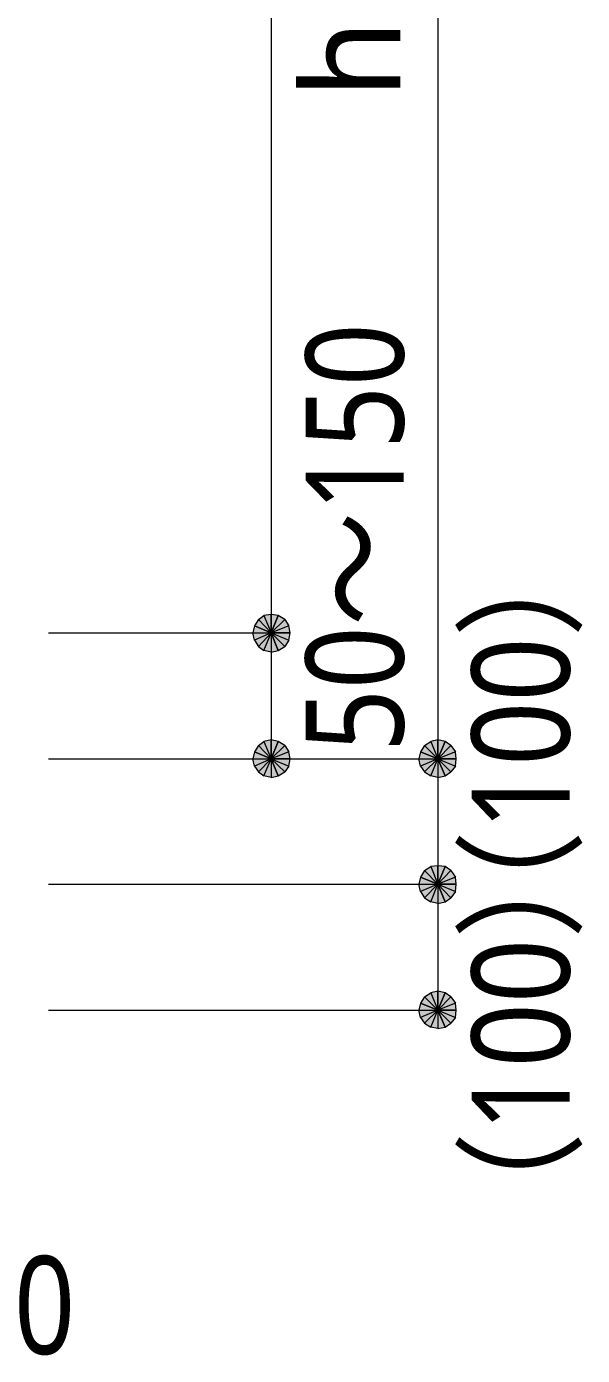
# Model space of a CAD drawing. Header units: millimetres. Extents: x 0 to 420, y 0 to 297.
# Drawn here: x 359.57 to 374.31, y 129.86 to 165.13 of the extents above; entities that cross this region are included whole.
import ezdxf
from ezdxf.enums import TextEntityAlignment as Align

# ---------------------------------------------------------------- set-up
doc = ezdxf.new("R2010")
doc.units = ezdxf.units.MM
doc.styles.add('kst32b', font='NotoSansJP-Variable.ttf')

msp = doc.modelspace()

# ---------------------------------------------------------------- hatches: boundary and pattern name
h = msp.add_hatch(color=7)
h.paths.add_polyline_path([(366.056, 149.521), (365.866, 149.5), (366.056, 149.034), (366.056, 149.521)])
h.paths.add_polyline_path([(365.866, 149.5), (366.056, 149.034), (365.718, 149.394), (365.866, 149.5)])
h.paths.add_polyline_path([(366.056, 149.034), (365.718, 149.394), (365.612, 149.225), (366.056, 149.034)])
for points in [[(366.247, 149.5), (366.056, 149.521), (366.056, 149.034), (366.247, 149.5)], [(366.247, 146.156), (366.056, 146.198), (366.056, 145.69), (366.247, 146.156)], [(370.671, 146.156), (370.48, 146.198), (370.48, 145.69), (370.671, 146.156)], [(370.671, 142.833), (370.48, 142.854), (370.48, 142.367), (370.671, 142.833)], [(370.671, 139.488), (370.48, 139.531), (370.48, 139.023), (370.671, 139.488)]]:
    msp.add_hatch(color=7).paths.add_polyline_path(points)
h = msp.add_hatch(color=7)
h.paths.add_polyline_path([(365.612, 149.225), (365.57, 149.034), (366.056, 149.034), (365.612, 149.225)])
h.paths.add_polyline_path([(365.57, 149.034), (366.056, 149.034), (365.612, 148.844), (365.57, 149.034)])
h.paths.add_polyline_path([(366.056, 149.034), (365.612, 148.844), (365.718, 148.675), (366.056, 149.034)])
h = msp.add_hatch(color=7)
h.paths.add_polyline_path([(366.564, 149.034), (366.522, 149.225), (366.056, 149.034), (366.564, 149.034)])
h.paths.add_polyline_path([(366.522, 149.225), (366.056, 149.034), (366.416, 149.394), (366.522, 149.225)])
h.paths.add_polyline_path([(366.056, 149.034), (366.416, 149.394), (366.247, 149.5), (366.056, 149.034)])
h = msp.add_hatch(color=7)
h.paths.add_polyline_path([(365.718, 148.675), (365.866, 148.569), (366.056, 149.034), (365.718, 148.675)])
h.paths.add_polyline_path([(365.866, 148.569), (366.056, 149.034), (366.056, 148.526), (365.866, 148.569)])
h.paths.add_polyline_path([(366.056, 149.034), (366.056, 148.526), (366.247, 148.569), (366.056, 149.034)])
h = msp.add_hatch(color=7)
h.paths.add_polyline_path([(366.247, 148.569), (366.416, 148.675), (366.056, 149.034), (366.247, 148.569)])
h.paths.add_polyline_path([(366.416, 148.675), (366.056, 149.034), (366.522, 148.844), (366.416, 148.675)])
h.paths.add_polyline_path([(366.056, 149.034), (366.522, 148.844), (366.564, 149.034), (366.056, 149.034)])
h = msp.add_hatch(color=7)
h.paths.add_polyline_path([(366.056, 146.198), (365.866, 146.156), (366.056, 145.69), (366.056, 146.198)])
h.paths.add_polyline_path([(365.866, 146.156), (366.056, 145.69), (365.718, 146.05), (365.866, 146.156)])
h.paths.add_polyline_path([(366.056, 145.69), (365.718, 146.05), (365.612, 145.881), (366.056, 145.69)])
h = msp.add_hatch(color=7)
h.paths.add_polyline_path([(366.564, 145.69), (366.522, 145.881), (366.056, 145.69), (366.564, 145.69)])
h.paths.add_polyline_path([(366.522, 145.881), (366.056, 145.69), (366.416, 146.05), (366.522, 145.881)])
h.paths.add_polyline_path([(366.056, 145.69), (366.416, 146.05), (366.247, 146.156), (366.056, 145.69)])
h = msp.add_hatch(color=7)
h.paths.add_polyline_path([(370.48, 146.198), (370.29, 146.156), (370.48, 145.69), (370.48, 146.198)])
h.paths.add_polyline_path([(370.29, 146.156), (370.48, 145.69), (370.12, 146.05), (370.29, 146.156)])
h.paths.add_polyline_path([(370.48, 145.69), (370.12, 146.05), (370.014, 145.881), (370.48, 145.69)])
h = msp.add_hatch(color=7)
h.paths.add_polyline_path([(370.967, 145.69), (370.946, 145.881), (370.48, 145.69), (370.967, 145.69)])
h.paths.add_polyline_path([(370.946, 145.881), (370.48, 145.69), (370.819, 146.05), (370.946, 145.881)])
h.paths.add_polyline_path([(370.48, 145.69), (370.819, 146.05), (370.671, 146.156), (370.48, 145.69)])
h = msp.add_hatch(color=7)
h.paths.add_polyline_path([(365.612, 145.881), (365.57, 145.69), (366.056, 145.69), (365.612, 145.881)])
h.paths.add_polyline_path([(365.57, 145.69), (366.056, 145.69), (365.612, 145.5), (365.57, 145.69)])
h.paths.add_polyline_path([(366.056, 145.69), (365.612, 145.5), (365.718, 145.351), (366.056, 145.69)])
h = msp.add_hatch(color=7)
h.paths.add_polyline_path([(365.718, 145.351), (365.866, 145.246), (366.056, 145.69), (365.718, 145.351)])
h.paths.add_polyline_path([(365.866, 145.246), (366.056, 145.69), (366.056, 145.203), (365.866, 145.246)])
h.paths.add_polyline_path([(366.056, 145.69), (366.056, 145.203), (366.247, 145.246), (366.056, 145.69)])
h = msp.add_hatch(color=7)
h.paths.add_polyline_path([(366.247, 145.246), (366.416, 145.351), (366.056, 145.69), (366.247, 145.246)])
h.paths.add_polyline_path([(366.416, 145.351), (366.056, 145.69), (366.522, 145.5), (366.416, 145.351)])
h.paths.add_polyline_path([(366.056, 145.69), (366.522, 145.5), (366.564, 145.69), (366.056, 145.69)])
h = msp.add_hatch(color=7)
h.paths.add_polyline_path([(370.014, 145.881), (369.972, 145.69), (370.48, 145.69), (370.014, 145.881)])
h.paths.add_polyline_path([(369.972, 145.69), (370.48, 145.69), (370.014, 145.5), (369.972, 145.69)])
h.paths.add_polyline_path([(370.48, 145.69), (370.014, 145.5), (370.12, 145.351), (370.48, 145.69)])
h = msp.add_hatch(color=7)
h.paths.add_polyline_path([(370.12, 145.351), (370.29, 145.246), (370.48, 145.69), (370.12, 145.351)])
h.paths.add_polyline_path([(370.29, 145.246), (370.48, 145.69), (370.48, 145.203), (370.29, 145.246)])
h.paths.add_polyline_path([(370.48, 145.69), (370.48, 145.203), (370.671, 145.246), (370.48, 145.69)])
h = msp.add_hatch(color=7)
h.paths.add_polyline_path([(370.671, 145.246), (370.819, 145.351), (370.48, 145.69), (370.671, 145.246)])
h.paths.add_polyline_path([(370.819, 145.351), (370.48, 145.69), (370.946, 145.5), (370.819, 145.351)])
h.paths.add_polyline_path([(370.48, 145.69), (370.946, 145.5), (370.967, 145.69), (370.48, 145.69)])
h = msp.add_hatch(color=7)
h.paths.add_polyline_path([(370.48, 142.854), (370.29, 142.833), (370.48, 142.367), (370.48, 142.854)])
h.paths.add_polyline_path([(370.29, 142.833), (370.48, 142.367), (370.12, 142.727), (370.29, 142.833)])
h.paths.add_polyline_path([(370.48, 142.367), (370.12, 142.727), (370.014, 142.558), (370.48, 142.367)])
h = msp.add_hatch(color=7)
h.paths.add_polyline_path([(370.967, 142.367), (370.946, 142.558), (370.48, 142.367), (370.967, 142.367)])
h.paths.add_polyline_path([(370.946, 142.558), (370.48, 142.367), (370.819, 142.727), (370.946, 142.558)])
h.paths.add_polyline_path([(370.48, 142.367), (370.819, 142.727), (370.671, 142.833), (370.48, 142.367)])
h = msp.add_hatch(color=7)
h.paths.add_polyline_path([(370.014, 142.558), (369.972, 142.367), (370.48, 142.367), (370.014, 142.558)])
h.paths.add_polyline_path([(369.972, 142.367), (370.48, 142.367), (370.014, 142.176), (369.972, 142.367)])
h.paths.add_polyline_path([(370.48, 142.367), (370.014, 142.176), (370.12, 142.007), (370.48, 142.367)])
h = msp.add_hatch(color=7)
h.paths.add_polyline_path([(370.12, 142.007), (370.29, 141.901), (370.48, 142.367), (370.12, 142.007)])
h.paths.add_polyline_path([(370.29, 141.901), (370.48, 142.367), (370.48, 141.859), (370.29, 141.901)])
h.paths.add_polyline_path([(370.48, 142.367), (370.48, 141.859), (370.671, 141.901), (370.48, 142.367)])
h = msp.add_hatch(color=7)
h.paths.add_polyline_path([(370.671, 141.901), (370.819, 142.007), (370.48, 142.367), (370.671, 141.901)])
h.paths.add_polyline_path([(370.819, 142.007), (370.48, 142.367), (370.946, 142.176), (370.819, 142.007)])
h.paths.add_polyline_path([(370.48, 142.367), (370.946, 142.176), (370.967, 142.367), (370.48, 142.367)])
h = msp.add_hatch(color=7)
h.paths.add_polyline_path([(370.48, 139.531), (370.29, 139.488), (370.48, 139.023), (370.48, 139.531)])
h.paths.add_polyline_path([(370.29, 139.488), (370.48, 139.023), (370.12, 139.383), (370.29, 139.488)])
h.paths.add_polyline_path([(370.48, 139.023), (370.12, 139.383), (370.014, 139.213), (370.48, 139.023)])
h = msp.add_hatch(color=7)
h.paths.add_polyline_path([(370.967, 139.023), (370.946, 139.213), (370.48, 139.023), (370.967, 139.023)])
h.paths.add_polyline_path([(370.946, 139.213), (370.48, 139.023), (370.819, 139.383), (370.946, 139.213)])
h.paths.add_polyline_path([(370.48, 139.023), (370.819, 139.383), (370.671, 139.488), (370.48, 139.023)])
h = msp.add_hatch(color=7)
h.paths.add_polyline_path([(370.014, 139.213), (369.972, 139.023), (370.48, 139.023), (370.014, 139.213)])
h.paths.add_polyline_path([(369.972, 139.023), (370.48, 139.023), (370.014, 138.832), (369.972, 139.023)])
h.paths.add_polyline_path([(370.48, 139.023), (370.014, 138.832), (370.12, 138.684), (370.48, 139.023)])
h = msp.add_hatch(color=7)
h.paths.add_polyline_path([(370.12, 138.684), (370.29, 138.578), (370.48, 139.023), (370.12, 138.684)])
h.paths.add_polyline_path([(370.29, 138.578), (370.48, 139.023), (370.48, 138.536), (370.29, 138.578)])
h.paths.add_polyline_path([(370.48, 139.023), (370.48, 138.536), (370.671, 138.578), (370.48, 139.023)])
h = msp.add_hatch(color=7)
h.paths.add_polyline_path([(370.671, 138.578), (370.819, 138.684), (370.48, 139.023), (370.671, 138.578)])
h.paths.add_polyline_path([(370.819, 138.684), (370.48, 139.023), (370.946, 138.832), (370.819, 138.684)])
h.paths.add_polyline_path([(370.48, 139.023), (370.946, 138.832), (370.967, 139.023), (370.48, 139.023)])

# ---------------------------------------------------------------- linework, layer by layer
at = {"lineweight": 13}
for points in [[(366.056, 182.372), (366.056, 149.034), (366.056, 145.69)], [(370.48, 182.372), (370.48, 145.69), (370.48, 142.367), (370.48, 139.023)], [(360.151, 149.034), (366.056, 149.034)], [(360.151, 145.69), (370.48, 145.69)], [(360.151, 142.367), (370.48, 142.367)], [(360.151, 139.023), (370.48, 139.023)]]:
    msp.add_lwpolyline(points, dxfattribs=at)
at = {"lineweight": 0}
for points in [[(366.056, 149.521), (365.866, 149.5), (366.056, 149.034)], [(366.247, 149.5), (366.056, 149.521), (366.056, 149.034)], [(365.612, 149.225), (365.57, 149.034), (366.056, 149.034)], [(366.056, 149.034), (365.718, 149.394), (365.612, 149.225)], [(365.866, 149.5), (366.056, 149.034), (365.718, 149.394)], [(366.056, 149.034), (366.416, 149.394), (366.247, 149.5)], [(366.522, 149.225), (366.056, 149.034), (366.416, 149.394)], [(366.564, 149.034), (366.522, 149.225), (366.056, 149.034)], [(365.57, 149.034), (366.056, 149.034), (365.612, 148.844)], [(366.056, 149.034), (365.612, 148.844), (365.718, 148.675)], [(365.718, 148.675), (365.866, 148.569), (366.056, 149.034)], [(365.866, 148.569), (366.056, 149.034), (366.056, 148.526)], [(366.056, 149.034), (366.056, 148.526), (366.247, 148.569)], [(366.247, 148.569), (366.416, 148.675), (366.056, 149.034)], [(366.416, 148.675), (366.056, 149.034), (366.522, 148.844)], [(366.056, 149.034), (366.522, 148.844), (366.564, 149.034)], [(366.056, 145.69), (365.718, 146.05), (365.612, 145.881)], [(365.866, 146.156), (366.056, 145.69), (365.718, 146.05)], [(366.056, 146.198), (365.866, 146.156), (366.056, 145.69)], [(366.247, 146.156), (366.056, 146.198), (366.056, 145.69)], [(366.056, 145.69), (366.416, 146.05), (366.247, 146.156)], [(366.522, 145.881), (366.056, 145.69), (366.416, 146.05)], [(370.48, 145.69), (370.12, 146.05), (370.014, 145.881)], [(370.29, 146.156), (370.48, 145.69), (370.12, 146.05)], [(370.48, 146.198), (370.29, 146.156), (370.48, 145.69)], [(370.671, 146.156), (370.48, 146.198), (370.48, 145.69)], [(370.48, 145.69), (370.819, 146.05), (370.671, 146.156)], [(370.946, 145.881), (370.48, 145.69), (370.819, 146.05)], [(365.612, 145.881), (365.57, 145.69), (366.056, 145.69)], [(365.57, 145.69), (366.056, 145.69), (365.612, 145.5)], [(366.056, 145.69), (365.612, 145.5), (365.718, 145.351)], [(365.718, 145.351), (365.866, 145.246), (366.056, 145.69)], [(365.866, 145.246), (366.056, 145.69), (366.056, 145.203)], [(366.564, 145.69), (366.522, 145.881), (366.056, 145.69)], [(366.056, 145.69), (366.056, 145.203), (366.247, 145.246)], [(366.247, 145.246), (366.416, 145.351), (366.056, 145.69)], [(366.416, 145.351), (366.056, 145.69), (366.522, 145.5)], [(366.056, 145.69), (366.522, 145.5), (366.564, 145.69)], [(370.014, 145.881), (369.972, 145.69), (370.48, 145.69)], [(369.972, 145.69), (370.48, 145.69), (370.014, 145.5)], [(370.48, 145.69), (370.014, 145.5), (370.12, 145.351)], [(370.12, 145.351), (370.29, 145.246), (370.48, 145.69)], [(370.29, 145.246), (370.48, 145.69), (370.48, 145.203)], [(370.967, 145.69), (370.946, 145.881), (370.48, 145.69)], [(370.48, 145.69), (370.48, 145.203), (370.671, 145.246)], [(370.671, 145.246), (370.819, 145.351), (370.48, 145.69)], [(370.819, 145.351), (370.48, 145.69), (370.946, 145.5)], [(370.48, 145.69), (370.946, 145.5), (370.967, 145.69)], [(370.29, 142.833), (370.48, 142.367), (370.12, 142.727)], [(370.48, 142.854), (370.29, 142.833), (370.48, 142.367)], [(370.671, 142.833), (370.48, 142.854), (370.48, 142.367)], [(370.48, 142.367), (370.819, 142.727), (370.671, 142.833)], [(370.014, 142.558), (369.972, 142.367), (370.48, 142.367)], [(370.48, 142.367), (370.12, 142.727), (370.014, 142.558)], [(370.946, 142.558), (370.48, 142.367), (370.819, 142.727)], [(370.967, 142.367), (370.946, 142.558), (370.48, 142.367)], [(369.972, 142.367), (370.48, 142.367), (370.014, 142.176)], [(370.48, 142.367), (370.014, 142.176), (370.12, 142.007)], [(370.12, 142.007), (370.29, 141.901), (370.48, 142.367)], [(370.29, 141.901), (370.48, 142.367), (370.48, 141.859)], [(370.48, 142.367), (370.48, 141.859), (370.671, 141.901)], [(370.671, 141.901), (370.819, 142.007), (370.48, 142.367)], [(370.819, 142.007), (370.48, 142.367), (370.946, 142.176)], [(370.48, 142.367), (370.946, 142.176), (370.967, 142.367)], [(370.48, 139.023), (370.12, 139.383), (370.014, 139.213)], [(370.29, 139.488), (370.48, 139.023), (370.12, 139.383)], [(370.48, 139.531), (370.29, 139.488), (370.48, 139.023)], [(370.671, 139.488), (370.48, 139.531), (370.48, 139.023)], [(370.48, 139.023), (370.819, 139.383), (370.671, 139.488)], [(370.946, 139.213), (370.48, 139.023), (370.819, 139.383)], [(370.014, 139.213), (369.972, 139.023), (370.48, 139.023)], [(369.972, 139.023), (370.48, 139.023), (370.014, 138.832)], [(370.48, 139.023), (370.014, 138.832), (370.12, 138.684)], [(370.12, 138.684), (370.29, 138.578), (370.48, 139.023)], [(370.29, 138.578), (370.48, 139.023), (370.48, 138.536)], [(370.967, 139.023), (370.946, 139.213), (370.48, 139.023)], [(370.48, 139.023), (370.48, 138.536), (370.671, 138.578)], [(370.671, 138.578), (370.819, 138.684), (370.48, 139.023)], [(370.819, 138.684), (370.48, 139.023), (370.946, 138.832)], [(370.48, 139.023), (370.946, 138.832), (370.967, 139.023)]]:
    msp.add_lwpolyline(points, close=True, dxfattribs=at)

# ---------------------------------------------------------------- texts
at = {"style": 'kst32b'}
msp.add_text('h', height=2.599, rotation=90, dxfattribs=at).set_placement((369.485, 163.216))
for s, p, p2 in [('50～150', (369.57, 145.881), (369.57, 157.251)), ('（100）', (373.973, 140.674), (373.973, 152.044)), ('（100）', (373.973, 132.673), (373.973, 144.043)), ('50', (357.611, 129.9), (360.859, 129.9))]:
    msp.add_text(s, height=2.5989, dxfattribs=at).set_placement(p, p2, align=Align.FIT)

doc.saveas('drawing.dxf')
